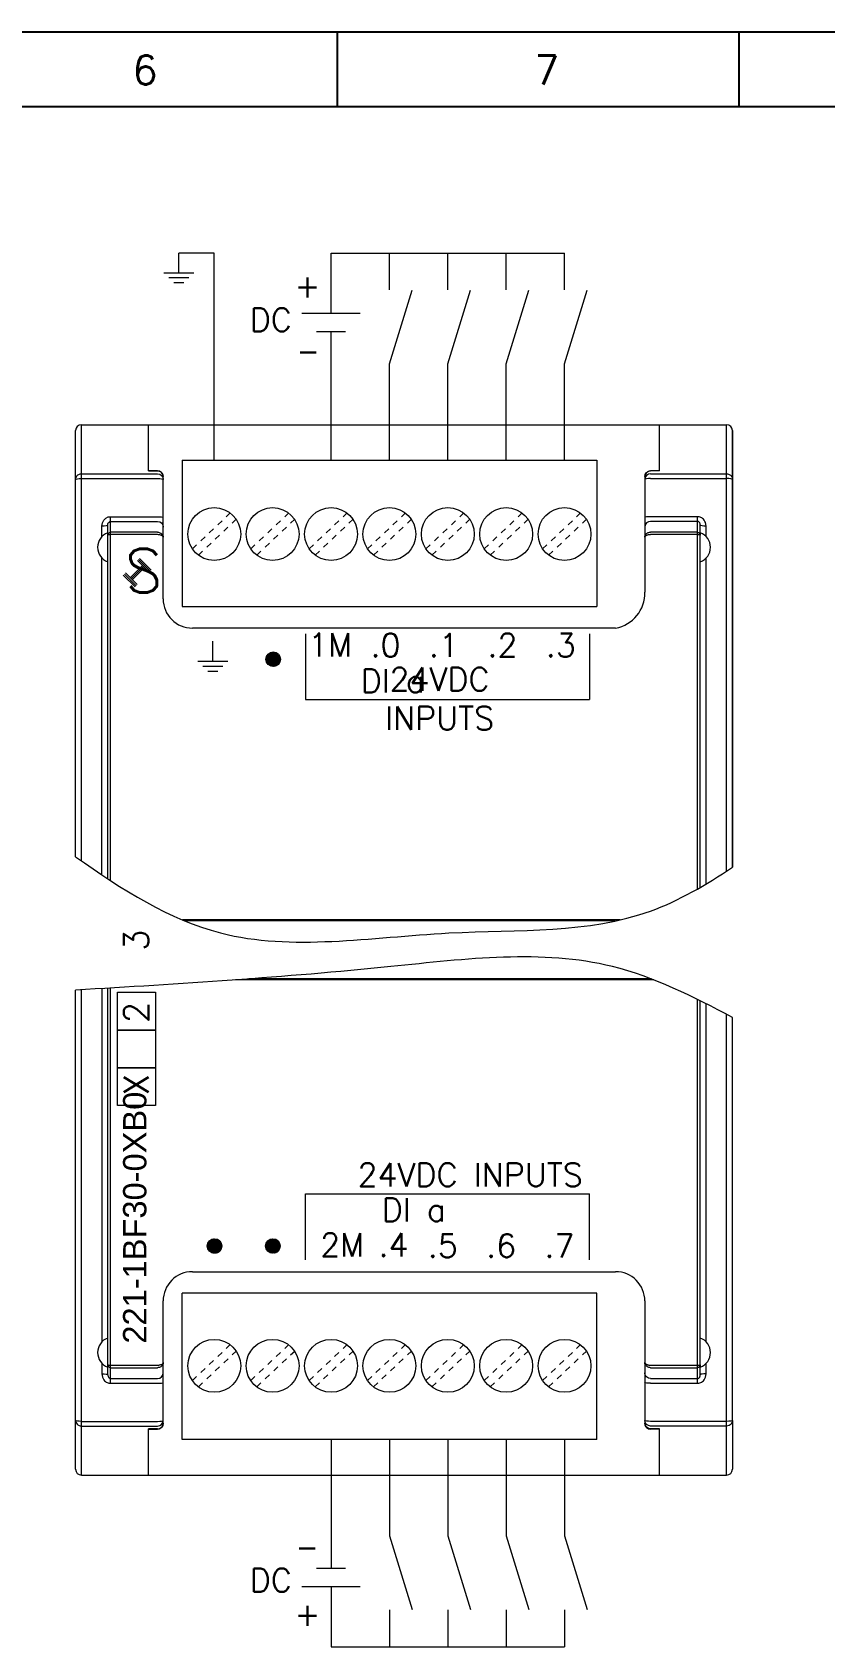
# Model space of a CAD drawing. Header units: millimetres. Extents: x -945625 to 316, y 6 to 533140.
# Drawn here: x -944778 to -944723.7, y 532758.5 to 532869.1 of the extents above; entities that cross this region are included whole.
import ezdxf

# ---------------------------------------------------------------- set-up
doc = ezdxf.new("R2010")
doc.units = ezdxf.units.MM
doc.header["$LTSCALE"] = 4
doc.linetypes.add('DASHED', pattern=[0.75, 0.5, -0.25])
doc.linetypes.add('DOT', pattern=[0.2, 0.1, -0.1])
doc.layers.add('Wiring', color=7, linetype='Continuous')
doc.styles.get("Standard").update_dxf_attribs({"font": 'simplex.shx', "height": 2, "bigfont": '@extfont2.shx'})

# ---------------------------------------------------------------- blocks, each defined once
blk = doc.blocks.new('KHUNG')
for p, q in [((297, 0), (0, 0)), ((165.19, 0), (165.19, -5.12)), ((192.72, 0), (192.72, -5.12)), ((297, -5.12), (0, -5.12))]:
    blk.add_line(p, q)
at = {"char_height": 2, "attachment_point": 1}
for s, insert in [('6', (151.17, -1.59)), ('7', (178.7, -1.59))]:
    blk.add_mtext_dynamic_manual_height_columns(s, width=5.6768, gutter_width=10, heights=[0], dxfattribs=dict(at, insert=insert))

msp = doc.modelspace()

# ---------------------------------------------------------------- linework, layer by layer
at = {"color": 7, "linetype": 'Continuous', "lineweight": 0}
for p, q in [((-944775.01, 532812.6), (-944775.01, 532841.81)), ((-944774.61, 532842.21), (-944730.41, 532842.21)), ((-944774.61, 532812.32), (-944774.61, 532842.21)), ((-944770.01, 532839.05), (-944770.01, 532842.21)), ((-944735.01, 532839.05), (-944735.01, 532842.21)), ((-944730.41, 532811.62), (-944730.41, 532842.21)), ((-944730.01, 532811.88), (-944730.01, 532841.81)), ((-944730.01, 532841.81), (-944730.01, 532811.88)), ((-944767.72, 532839.78), (-944739.3, 532839.78)), ((-944767.72, 532839.78), (-944767.72, 532829.75)), ((-944739.3, 532839.78), (-944739.3, 532829.75)), ((-944774.61, 532838.85), (-944769.41, 532838.85)), ((-944774.61, 532838.53), (-944769.41, 532838.53)), ((-944770.01, 532839.06), (-944769.41, 532839.06)), ((-944769.41, 532839.05), (-944770.01, 532839.05)), ((-944769.26, 532839.03), (-944769.41, 532839.06)), ((-944769.04, 532838.61), (-944769.01, 532838.46)), ((-944769.01, 532830.27), (-944769.01, 532838.66)), ((-944736.01, 532838.66), (-944736.01, 532830.74)), ((-944735.98, 532838.61), (-944736.01, 532838.46)), ((-944735.83, 532838.98), (-944735.92, 532838.9)), ((-944735.72, 532839.03), (-944735.83, 532838.98)), ((-944735.76, 532839.03), (-944735.61, 532839.06)), ((-944735.61, 532839.05), (-944735.72, 532839.03)), ((-944735.01, 532839.06), (-944735.61, 532839.06)), ((-944735.01, 532839.05), (-944735.61, 532839.05)), ((-944735.61, 532838.85), (-944730.41, 532838.85)), ((-944735.61, 532838.53), (-944730.41, 532838.53)), ((-944773.21, 532834.54), (-944773.21, 532835.27)), ((-944772.81, 532811.09), (-944772.81, 532835.33)), ((-944772.61, 532835.91), (-944769.41, 532835.91)), ((-944772.61, 532810.96), (-944772.61, 532835.91)), ((-944772.61, 532835.59), (-944769.41, 532835.59)), ((-944769.01, 532834.5), (-944769.01, 532835.2)), ((-944732.41, 532835.91), (-944735.61, 532835.91)), ((-944732.41, 532835.59), (-944735.61, 532835.59)), ((-944732.41, 532810.39), (-944732.41, 532835.91)), ((-944732.21, 532810.51), (-944732.21, 532835.33)), ((-944731.81, 532834.54), (-944731.81, 532835.27)), ((-944769.41, 532834.85), (-944772.61, 532834.85)), ((-944769.41, 532834.68), (-944772.61, 532834.68)), ((-944732.41, 532834.85), (-944735.61, 532834.85)), ((-944732.41, 532834.68), (-944735.61, 532834.68)), ((-944773.21, 532811.36), (-944773.21, 532833.09)), ((-944731.81, 532810.74), (-944731.81, 532833.09)), ((-944767.72, 532829.75), (-944739.3, 532829.75)), ((-944738.01, 532828.27), (-944767.01, 532828.27)), ((-944765.6, 532826.01), (-944765.6, 532827.38)), ((-944761.97, 532826.14), (-944761.47, 532826.63)), ((-944761.96, 532826.1), (-944761.43, 532826.63)), ((-944761.96, 532826.2), (-944761.53, 532826.62)), ((-944761.95, 532826.06), (-944761.39, 532826.62)), ((-944761.95, 532826.02), (-944761.36, 532826.61)), ((-944761.94, 532826.26), (-944761.59, 532826.61)), ((-944761.94, 532825.99), (-944761.32, 532826.61)), ((-944761.93, 532826.32), (-944761.65, 532826.6)), ((-944761.93, 532825.95), (-944761.28, 532826.6)), ((-944761.91, 532825.92), (-944761.25, 532826.58)), ((-944761.89, 532825.89), (-944761.22, 532826.56)), ((-944761.88, 532825.86), (-944761.19, 532826.54)), ((-944761.86, 532826.44), (-944761.77, 532826.52)), ((-944761.86, 532825.83), (-944761.17, 532826.52)), ((-944761.84, 532825.81), (-944761.14, 532826.51)), ((-944761.82, 532825.78), (-944761.11, 532826.49)), ((-944761.79, 532825.76), (-944761.09, 532826.46)), ((-944761.76, 532825.74), (-944761.08, 532826.43)), ((-944761.73, 532825.72), (-944761.06, 532826.4)), ((-944761.71, 532825.71), (-944761.04, 532826.38)), ((-944761.68, 532825.69), (-944761.02, 532826.35)), ((-944761.65, 532825.67), (-944761, 532826.32)), ((-944761.61, 532825.66), (-944761, 532826.28)), ((-944761.57, 532825.66), (-944760.99, 532826.24)), ((-944761.53, 532825.65), (-944760.98, 532826.2)), ((-944761.49, 532825.64), (-944760.97, 532826.16)), ((-944761.45, 532825.64), (-944760.97, 532826.12)), ((-944761.39, 532825.65), (-944760.98, 532826.06)), ((-944766.63, 532826.01), (-944764.58, 532826.01)), ((-944766.29, 532825.67), (-944764.92, 532825.67)), ((-944765.94, 532825.33), (-944765.26, 532825.33)), ((-944761.33, 532825.66), (-944761, 532826)), ((-944761.27, 532825.68), (-944761.01, 532825.94)), ((-944761.13, 532825.77), (-944761.1, 532825.8)), ((-944737.71, 532808.27), (-944767.69, 532808.27)), ((-944738.02, 532808.2), (-944767.53, 532808.2)), ((-944735.4, 532804.16), (-944764.06, 532804.16)), ((-944735.57, 532804.23), (-944763.14, 532804.23)), ((-944775.01, 532770.62), (-944775.01, 532803.46)), ((-944774.61, 532770.22), (-944774.61, 532803.48)), ((-944773.21, 532803.57), (-944773.21, 532779.34)), ((-944772.81, 532777.1), (-944772.81, 532803.59)), ((-944772.61, 532776.52), (-944772.61, 532803.6)), ((-944732.41, 532776.52), (-944732.41, 532802.83)), ((-944732.21, 532777.1), (-944732.21, 532802.73)), ((-944731.81, 532779.34), (-944731.81, 532802.53)), ((-944730.41, 532770.22), (-944730.41, 532801.8)), ((-944765.99, 532785.91), (-944765.48, 532786.41)), ((-944765.98, 532785.87), (-944765.44, 532786.41)), ((-944765.98, 532785.89), (-944765.46, 532786.41)), ((-944765.98, 532785.93), (-944765.51, 532786.41)), ((-944765.98, 532785.96), (-944765.53, 532786.41)), ((-944765.97, 532785.81), (-944765.38, 532786.4)), ((-944765.97, 532785.83), (-944765.4, 532786.4)), ((-944765.97, 532785.85), (-944765.42, 532786.4)), ((-944765.97, 532785.99), (-944765.56, 532786.4)), ((-944765.97, 532786.02), (-944765.59, 532786.39)), ((-944765.96, 532785.77), (-944765.34, 532786.39)), ((-944765.96, 532785.79), (-944765.36, 532786.39)), ((-944765.96, 532786.05), (-944765.62, 532786.39)), ((-944765.95, 532785.73), (-944765.31, 532786.38)), ((-944765.95, 532785.75), (-944765.33, 532786.38)), ((-944765.95, 532786.08), (-944765.65, 532786.38)), ((-944765.95, 532786.11), (-944765.68, 532786.37)), ((-944765.94, 532785.72), (-944765.29, 532786.37)), ((-944765.94, 532785.7), (-944765.28, 532786.36)), ((-944765.93, 532785.69), (-944765.26, 532786.35)), ((-944765.92, 532785.68), (-944765.25, 532786.35)), ((-944765.91, 532785.66), (-944765.23, 532786.34)), ((-944765.9, 532785.65), (-944765.22, 532786.33)), ((-944765.9, 532786.18), (-944765.75, 532786.33)), ((-944765.89, 532785.63), (-944765.21, 532786.32)), ((-944765.88, 532785.62), (-944765.19, 532786.31)), ((-944765.87, 532785.61), (-944765.18, 532786.3)), ((-944765.86, 532785.59), (-944765.16, 532786.29)), ((-944765.85, 532785.58), (-944765.15, 532786.28)), ((-944765.85, 532786.25), (-944765.82, 532786.28)), ((-944765.84, 532785.57), (-944765.14, 532786.27)), ((-944765.83, 532785.55), (-944765.13, 532786.26)), ((-944765.82, 532785.55), (-944765.12, 532786.24)), ((-944765.8, 532785.54), (-944765.11, 532786.23)), ((-944765.79, 532785.53), (-944765.1, 532786.22)), ((-944765.77, 532785.52), (-944765.09, 532786.2)), ((-944761.98, 532785.9), (-944761.47, 532786.41)), ((-944761.98, 532785.95), (-944761.52, 532786.41)), ((-944761.98, 532785.86), (-944761.43, 532786.4)), ((-944761.97, 532785.82), (-944761.39, 532786.4)), ((-944761.97, 532786), (-944761.58, 532786.4)), ((-944761.96, 532785.78), (-944761.35, 532786.39)), ((-944761.96, 532786.06), (-944761.63, 532786.39)), ((-944761.95, 532785.74), (-944761.31, 532786.38)), ((-944761.94, 532785.71), (-944761.28, 532786.37)), ((-944761.93, 532786.14), (-944761.71, 532786.36)), ((-944761.92, 532785.68), (-944761.25, 532786.35)), ((-944761.9, 532785.65), (-944761.23, 532786.33)), ((-944761.88, 532785.63), (-944761.2, 532786.31)), ((-944761.86, 532785.6), (-944761.17, 532786.29)), ((-944761.85, 532785.57), (-944761.14, 532786.27)), ((-944761.82, 532785.55), (-944761.12, 532786.25)), ((-944761.79, 532785.53), (-944761.1, 532786.22)), ((-944761.77, 532785.51), (-944761.08, 532786.19)), ((-944765.76, 532785.51), (-944765.08, 532786.19)), ((-944765.75, 532785.5), (-944765.07, 532786.17)), ((-944765.73, 532785.49), (-944765.06, 532786.16)), ((-944765.72, 532785.48), (-944765.05, 532786.15)), ((-944765.7, 532785.47), (-944765.04, 532786.13)), ((-944765.69, 532785.46), (-944765.03, 532786.12)), ((-944765.68, 532785.45), (-944765.02, 532786.1)), ((-944765.66, 532785.45), (-944765.02, 532786.09)), ((-944765.64, 532785.45), (-944765.02, 532786.07)), ((-944765.62, 532785.44), (-944765.01, 532786.05)), ((-944765.6, 532785.44), (-944765.01, 532786.03)), ((-944765.58, 532785.43), (-944765.01, 532786.01)), ((-944765.56, 532785.43), (-944765, 532785.99)), ((-944765.54, 532785.43), (-944765, 532785.97)), ((-944765.52, 532785.42), (-944764.99, 532785.95)), ((-944765.5, 532785.42), (-944764.99, 532785.93)), ((-944765.48, 532785.42), (-944764.99, 532785.91)), ((-944765.45, 532785.42), (-944764.99, 532785.88)), ((-944765.42, 532785.43), (-944765, 532785.85)), ((-944765.39, 532785.43), (-944765.01, 532785.82)), ((-944765.36, 532785.44), (-944765.01, 532785.79)), ((-944765.34, 532785.45), (-944765.02, 532785.76)), ((-944765.31, 532785.45), (-944765.02, 532785.73)), ((-944765.25, 532785.48), (-944765.05, 532785.68)), ((-944765.18, 532785.53), (-944765.1, 532785.61)), ((-944761.74, 532785.49), (-944761.06, 532786.17)), ((-944761.71, 532785.47), (-944761.05, 532786.14)), ((-944761.68, 532785.46), (-944761.03, 532786.11)), ((-944761.64, 532785.45), (-944761.02, 532786.07)), ((-944761.61, 532785.44), (-944761.01, 532786.03)), ((-944761.57, 532785.43), (-944761, 532786)), ((-944761.53, 532785.42), (-944761, 532785.96)), ((-944761.49, 532785.42), (-944760.99, 532785.92)), ((-944761.43, 532785.43), (-944761, 532785.86)), ((-944761.38, 532785.44), (-944761.01, 532785.8)), ((-944761.32, 532785.45), (-944761.02, 532785.75)), ((-944761.21, 532785.51), (-944761.08, 532785.64)), ((-944767.01, 532784.16), (-944738.01, 532784.16)), ((-944769.01, 532773.77), (-944769.01, 532782.16)), ((-944769.01, 532777.93), (-944769.01, 532782.16)), ((-944739.3, 532782.68), (-944767.72, 532782.68)), ((-944767.72, 532772.65), (-944767.72, 532782.68)), ((-944739.3, 532772.65), (-944739.3, 532782.68)), ((-944736.01, 532782.16), (-944736.01, 532773.77)), ((-944773.21, 532777.9), (-944773.21, 532777.16)), ((-944772.61, 532777.76), (-944769.41, 532777.76)), ((-944772.61, 532777.58), (-944769.41, 532777.58)), ((-944735.61, 532777.76), (-944732.41, 532777.76)), ((-944735.61, 532777.58), (-944732.41, 532777.58)), ((-944731.81, 532777.16), (-944731.81, 532777.9)), ((-944772.61, 532776.84), (-944769.41, 532776.84)), ((-944772.61, 532776.52), (-944769.41, 532776.52)), ((-944735.61, 532776.84), (-944732.41, 532776.84)), ((-944735.61, 532776.52), (-944732.41, 532776.52)), ((-944774.61, 532773.9), (-944769.41, 532773.9)), ((-944774.61, 532773.58), (-944769.41, 532773.58)), ((-944770.01, 532770.22), (-944770.01, 532773.38)), ((-944769.41, 532773.38), (-944770.01, 532773.38)), ((-944770.01, 532773.37), (-944769.41, 532773.37)), ((-944769.41, 532773.38), (-944769.29, 532773.4)), ((-944769.26, 532773.4), (-944769.41, 532773.37)), ((-944769.29, 532773.4), (-944769.18, 532773.45)), ((-944769.18, 532773.45), (-944769.09, 532773.53)), ((-944769.04, 532773.82), (-944769.01, 532773.97)), ((-944735.98, 532773.82), (-944736.01, 532773.97)), ((-944735.76, 532773.4), (-944735.61, 532773.37)), ((-944730.41, 532773.9), (-944735.61, 532773.9)), ((-944730.41, 532773.58), (-944735.61, 532773.58)), ((-944735.01, 532773.38), (-944735.61, 532773.38)), ((-944735.01, 532773.37), (-944735.61, 532773.37)), ((-944735.01, 532770.22), (-944735.01, 532773.38)), ((-944730.01, 532773.97), (-944730.01, 532770.62)), ((-944739.3, 532772.65), (-944767.72, 532772.65)), ((-944774.61, 532770.22), (-944730.41, 532770.22))]:
    msp.add_line(p, q, dxfattribs=at)
at = {"linetype": 'DOT', "lineweight": 0}
for p, q in [((-944767.01, 532833.71), (-944764.41, 532836.17)), ((-944763.01, 532833.71), (-944760.41, 532836.17)), ((-944759.01, 532833.71), (-944756.41, 532836.17)), ((-944755.01, 532833.71), (-944752.41, 532836.17)), ((-944751.01, 532833.71), (-944748.41, 532836.17)), ((-944747.01, 532833.71), (-944744.41, 532836.17)), ((-944743.01, 532833.71), (-944740.41, 532836.17)), ((-944766.6, 532833.27), (-944764, 532835.74)), ((-944762.6, 532833.27), (-944760, 532835.74)), ((-944758.6, 532833.27), (-944756, 532835.74)), ((-944754.6, 532833.27), (-944752, 532835.74)), ((-944750.6, 532833.27), (-944748, 532835.74)), ((-944746.6, 532833.27), (-944744, 532835.74)), ((-944742.6, 532833.27), (-944740, 532835.74)), ((-944767.01, 532776.7), (-944764.41, 532779.16)), ((-944766.6, 532776.26), (-944764, 532778.72)), ((-944763.01, 532776.7), (-944760.41, 532779.16)), ((-944762.6, 532776.26), (-944760, 532778.72)), ((-944759.01, 532776.7), (-944756.41, 532779.16)), ((-944758.6, 532776.26), (-944756, 532778.72)), ((-944755.01, 532776.7), (-944752.41, 532779.16)), ((-944754.6, 532776.26), (-944752, 532778.72)), ((-944751.01, 532776.7), (-944748.41, 532779.16)), ((-944750.6, 532776.26), (-944748, 532778.72)), ((-944747.01, 532776.7), (-944744.41, 532779.16)), ((-944746.6, 532776.26), (-944744, 532778.72)), ((-944743.01, 532776.7), (-944740.41, 532779.16)), ((-944742.6, 532776.26), (-944740, 532778.72))]:
    msp.add_line(p, q, dxfattribs=at)
at = {"lineweight": 0}
for p, q in [((-944770.78, 532832.9), (-944769.98, 532832.11)), ((-944770.71, 532832.97), (-944769.91, 532832.18)), ((-944770.64, 532833.04), (-944769.84, 532832.25)), ((-944771.74, 532831.9), (-944770.94, 532831.11)), ((-944771.67, 532831.97), (-944770.87, 532831.18)), ((-944771.6, 532832.05), (-944770.8, 532831.25)), ((-944770.43, 532832.56), (-944771.27, 532831.72)), ((-944770.36, 532832.49), (-944771.2, 532831.65)), ((-944770.29, 532832.42), (-944771.13, 532831.58)), ((-944759.27, 532827.88), (-944759.27, 532823.37)), ((-944739.79, 532827.88), (-944739.79, 532823.37)), ((-944759.27, 532823.37), (-944739.79, 532823.37)), ((-944730.01, 532773.97), (-944730.01, 532801.58)), ((-944759.27, 532789.5), (-944739.79, 532789.5)), ((-944759.27, 532784.98), (-944759.27, 532789.5)), ((-944739.79, 532784.98), (-944739.79, 532789.5))]:
    msp.add_line(p, q, dxfattribs=at)
at = {"color": 7, "linetype": 'Continuous', "lineweight": 0}
for points in [[(-944775.01, 532838.46), (-944775, 532838.52), (-944774.99, 532838.58), (-944774.96, 532838.65), (-944774.92, 532838.71), (-944774.86, 532838.77), (-944774.78, 532838.81), (-944774.7, 532838.84), (-944774.61, 532838.85)], [(-944775.01, 532838.46), (-944774.98, 532838.49), (-944774.89, 532838.51), (-944774.76, 532838.53), (-944774.61, 532838.53)], [(-944769.41, 532839.05), (-944769.29, 532839.03), (-944769.18, 532838.98), (-944769.09, 532838.9), (-944769.03, 532838.78), (-944769.01, 532838.66)], [(-944769.41, 532838.85), (-944769.25, 532838.82), (-944769.12, 532838.74), (-944769.04, 532838.61)], [(-944769.41, 532838.53), (-944769.25, 532838.53), (-944769.12, 532838.51), (-944769.04, 532838.49), (-944769.01, 532838.46)], [(-944769.01, 532838.66), (-944769.04, 532838.81), (-944769.12, 532838.94), (-944769.26, 532839.03)], [(-944736.01, 532838.66), (-944735.98, 532838.81), (-944735.89, 532838.94), (-944735.76, 532839.03)], [(-944735.92, 532838.9), (-944735.99, 532838.78), (-944736.01, 532838.66)], [(-944735.61, 532838.53), (-944735.76, 532838.53), (-944735.89, 532838.51), (-944735.98, 532838.49), (-944736.01, 532838.46)], [(-944735.61, 532838.85), (-944735.76, 532838.82), (-944735.89, 532838.74), (-944735.98, 532838.61)], [(-944730.41, 532838.85), (-944730.35, 532838.85), (-944730.28, 532838.83), (-944730.22, 532838.8), (-944730.15, 532838.76), (-944730.09, 532838.7), (-944730.05, 532838.63), (-944730.02, 532838.55), (-944730.01, 532838.46)], [(-944730.01, 532838.46), (-944730.04, 532838.49), (-944730.12, 532838.51), (-944730.25, 532838.53), (-944730.41, 532838.53)], [(-944773.21, 532835.27), (-944773.17, 532835.48), (-944773.08, 532835.66), (-944772.95, 532835.8), (-944772.78, 532835.89), (-944772.61, 532835.91)], [(-944772.81, 532835.33), (-944772.84, 532835.31), (-944772.92, 532835.29), (-944773.05, 532835.27), (-944773.21, 532835.27)], [(-944772.81, 532835.33), (-944772.8, 532835.41), (-944772.77, 532835.49), (-944772.72, 532835.54), (-944772.67, 532835.58), (-944772.61, 532835.59)], [(-944769.41, 532835.91), (-944769.25, 532835.91), (-944769.12, 532835.9), (-944769.04, 532835.88), (-944769.01, 532835.85)], [(-944769.41, 532835.59), (-944769.25, 532835.56), (-944769.12, 532835.48), (-944769.04, 532835.35), (-944769.01, 532835.2)], [(-944735.61, 532835.91), (-944735.76, 532835.91), (-944735.89, 532835.9), (-944735.98, 532835.88), (-944736.01, 532835.85)], [(-944735.61, 532835.59), (-944735.76, 532835.56), (-944735.89, 532835.48), (-944735.98, 532835.35), (-944736.01, 532835.2)], [(-944731.81, 532835.27), (-944731.82, 532835.39), (-944731.85, 532835.5), (-944731.89, 532835.59), (-944731.94, 532835.67), (-944731.99, 532835.74), (-944732.05, 532835.79), (-944732.11, 532835.83), (-944732.17, 532835.86), (-944732.22, 532835.88), (-944732.28, 532835.9), (-944732.34, 532835.91), (-944732.41, 532835.91)], [(-944732.21, 532835.33), (-944732.21, 532835.38), (-944732.22, 532835.42), (-944732.23, 532835.46), (-944732.25, 532835.49), (-944732.27, 532835.52), (-944732.29, 532835.54), (-944732.31, 532835.56), (-944732.33, 532835.57), (-944732.35, 532835.58), (-944732.37, 532835.58), (-944732.39, 532835.59), (-944732.41, 532835.59)], [(-944731.81, 532835.27), (-944731.96, 532835.27), (-944732.09, 532835.29), (-944732.18, 532835.31), (-944732.21, 532835.33)], [(-944772.81, 532834.65), (-944772.79, 532834.73), (-944772.75, 532834.79), (-944772.68, 532834.83), (-944772.61, 532834.85)], [(-944772.61, 532834.68), (-944772.68, 532834.67), (-944772.75, 532834.67), (-944772.79, 532834.66), (-944772.81, 532834.65)], [(-944769.41, 532834.85), (-944769.34, 532834.84), (-944769.28, 532834.83), (-944769.24, 532834.81), (-944769.19, 532834.79), (-944769.15, 532834.77), (-944769.12, 532834.74), (-944769.09, 532834.72), (-944769.07, 532834.68), (-944769.05, 532834.65), (-944769.03, 532834.61), (-944769.02, 532834.58), (-944769.01, 532834.54), (-944769.01, 532834.5)], [(-944769.01, 532834.5), (-944769.01, 532834.52), (-944769.02, 532834.54), (-944769.03, 532834.56), (-944769.05, 532834.57), (-944769.07, 532834.59), (-944769.09, 532834.61), (-944769.12, 532834.62), (-944769.15, 532834.64), (-944769.19, 532834.65), (-944769.24, 532834.66), (-944769.28, 532834.67), (-944769.34, 532834.67), (-944769.41, 532834.68)], [(-944736.01, 532834.5), (-944736, 532834.54), (-944736, 532834.58), (-944735.98, 532834.62), (-944735.96, 532834.65), (-944735.94, 532834.69), (-944735.92, 532834.72), (-944735.89, 532834.75), (-944735.85, 532834.77), (-944735.82, 532834.8), (-944735.78, 532834.82), (-944735.74, 532834.83), (-944735.69, 532834.84), (-944735.65, 532834.85), (-944735.61, 532834.85)], [(-944735.61, 532834.68), (-944735.65, 532834.67), (-944735.69, 532834.67), (-944735.74, 532834.67), (-944735.78, 532834.66), (-944735.82, 532834.65), (-944735.85, 532834.64), (-944735.89, 532834.63), (-944735.92, 532834.61), (-944735.94, 532834.59), (-944735.96, 532834.58), (-944735.98, 532834.56), (-944736, 532834.54), (-944736, 532834.52), (-944736.01, 532834.5)], [(-944732.41, 532834.85), (-944732.33, 532834.83), (-944732.27, 532834.79), (-944732.22, 532834.73), (-944732.21, 532834.65)], [(-944732.21, 532834.65), (-944732.22, 532834.66), (-944732.27, 532834.67), (-944732.33, 532834.67), (-944732.41, 532834.68)], [(-944772.61, 532777.58), (-944772.68, 532777.6), (-944772.75, 532777.64), (-944772.79, 532777.7), (-944772.81, 532777.78)], [(-944772.81, 532777.78), (-944772.79, 532777.77), (-944772.75, 532777.76), (-944772.68, 532777.76), (-944772.61, 532777.76)], [(-944769.01, 532777.93), (-944769.01, 532777.89), (-944769.02, 532777.84), (-944769.04, 532777.8), (-944769.06, 532777.77), (-944769.08, 532777.73), (-944769.11, 532777.7), (-944769.15, 532777.67), (-944769.18, 532777.64), (-944769.22, 532777.62), (-944769.27, 532777.6), (-944769.31, 532777.59), (-944769.36, 532777.59), (-944769.41, 532777.58)], [(-944769.41, 532777.76), (-944769.36, 532777.76), (-944769.31, 532777.76), (-944769.27, 532777.77), (-944769.22, 532777.78), (-944769.18, 532777.79), (-944769.15, 532777.8), (-944769.11, 532777.81), (-944769.08, 532777.83), (-944769.06, 532777.85), (-944769.04, 532777.87), (-944769.02, 532777.89), (-944769.01, 532777.91), (-944769.01, 532777.93)], [(-944736.01, 532777.93), (-944736, 532777.91), (-944736, 532777.89), (-944735.98, 532777.87), (-944735.97, 532777.86), (-944735.95, 532777.84), (-944735.92, 532777.82), (-944735.89, 532777.81), (-944735.86, 532777.8), (-944735.82, 532777.78), (-944735.78, 532777.77), (-944735.73, 532777.76), (-944735.67, 532777.76), (-944735.61, 532777.76)], [(-944735.61, 532777.58), (-944735.67, 532777.59), (-944735.73, 532777.6), (-944735.78, 532777.62), (-944735.82, 532777.64), (-944735.86, 532777.66), (-944735.89, 532777.69), (-944735.92, 532777.72), (-944735.95, 532777.75), (-944735.97, 532777.78), (-944735.98, 532777.82), (-944736, 532777.85), (-944736, 532777.89), (-944736.01, 532777.93)], [(-944732.21, 532777.78), (-944732.22, 532777.7), (-944732.27, 532777.64), (-944732.33, 532777.6), (-944732.41, 532777.58)], [(-944732.41, 532777.76), (-944732.33, 532777.76), (-944732.27, 532777.76), (-944732.22, 532777.77), (-944732.21, 532777.78)], [(-944773.21, 532777.16), (-944773.2, 532777.04), (-944773.17, 532776.93), (-944773.13, 532776.84), (-944773.08, 532776.76), (-944773.02, 532776.69), (-944772.96, 532776.64), (-944772.91, 532776.6), (-944772.85, 532776.57), (-944772.79, 532776.55), (-944772.73, 532776.53), (-944772.67, 532776.52), (-944772.61, 532776.52)], [(-944773.21, 532777.16), (-944773.05, 532777.16), (-944772.92, 532777.14), (-944772.84, 532777.13), (-944772.81, 532777.1)], [(-944772.81, 532777.1), (-944772.8, 532777.05), (-944772.79, 532777.01), (-944772.78, 532776.97), (-944772.76, 532776.94), (-944772.74, 532776.91), (-944772.73, 532776.89), (-944772.71, 532776.88), (-944772.69, 532776.86), (-944772.67, 532776.85), (-944772.65, 532776.85), (-944772.63, 532776.84), (-944772.61, 532776.84)], [(-944769.41, 532776.84), (-944769.25, 532776.87), (-944769.12, 532776.95), (-944769.04, 532777.08), (-944769.01, 532777.23)], [(-944769.41, 532776.52), (-944769.25, 532776.52), (-944769.12, 532776.53), (-944769.04, 532776.55), (-944769.01, 532776.58)], [(-944735.61, 532776.84), (-944735.76, 532776.87), (-944735.89, 532776.95), (-944735.98, 532777.08), (-944736.01, 532777.23)], [(-944735.61, 532776.52), (-944735.76, 532776.52), (-944735.89, 532776.53), (-944735.98, 532776.55), (-944736.01, 532776.58)], [(-944732.41, 532776.52), (-944732.35, 532776.52), (-944732.3, 532776.53), (-944732.24, 532776.54), (-944732.18, 532776.56), (-944732.12, 532776.6), (-944732.06, 532776.64), (-944732, 532776.69), (-944731.94, 532776.76), (-944731.89, 532776.84), (-944731.85, 532776.93), (-944731.82, 532777.04), (-944731.81, 532777.16)], [(-944732.41, 532776.84), (-944732.39, 532776.84), (-944732.37, 532776.85), (-944732.35, 532776.85), (-944732.33, 532776.86), (-944732.31, 532776.87), (-944732.29, 532776.89), (-944732.27, 532776.91), (-944732.25, 532776.94), (-944732.23, 532776.97), (-944732.22, 532777.01), (-944732.21, 532777.05), (-944732.21, 532777.1)], [(-944731.81, 532777.16), (-944731.96, 532777.16), (-944732.09, 532777.14), (-944732.18, 532777.13), (-944732.21, 532777.1)], [(-944775.01, 532773.97), (-944775, 532773.9), (-944774.98, 532773.84), (-944774.95, 532773.77), (-944774.91, 532773.71), (-944774.85, 532773.66), (-944774.77, 532773.62), (-944774.69, 532773.59), (-944774.61, 532773.58)], [(-944774.61, 532773.9), (-944774.76, 532773.91), (-944774.89, 532773.92), (-944774.98, 532773.94), (-944775.01, 532773.97)], [(-944769.41, 532773.9), (-944769.25, 532773.91), (-944769.12, 532773.92), (-944769.04, 532773.94), (-944769.01, 532773.97)], [(-944769.41, 532773.58), (-944769.25, 532773.61), (-944769.12, 532773.69), (-944769.04, 532773.82)], [(-944769.01, 532773.77), (-944769.04, 532773.62), (-944769.12, 532773.49), (-944769.26, 532773.4)], [(-944769.09, 532773.53), (-944769.03, 532773.65), (-944769.01, 532773.77)], [(-944735.61, 532773.9), (-944735.76, 532773.91), (-944735.89, 532773.92), (-944735.98, 532773.94), (-944736.01, 532773.97)], [(-944736.01, 532773.77), (-944735.98, 532773.62), (-944735.89, 532773.49), (-944735.76, 532773.4)], [(-944735.61, 532773.38), (-944735.72, 532773.4), (-944735.83, 532773.45), (-944735.92, 532773.53), (-944735.99, 532773.65), (-944736.01, 532773.77)], [(-944735.61, 532773.58), (-944735.76, 532773.61), (-944735.89, 532773.69), (-944735.98, 532773.82)], [(-944730.01, 532773.97), (-944730.04, 532773.94), (-944730.12, 532773.92), (-944730.25, 532773.91), (-944730.41, 532773.9)], [(-944730.01, 532773.97), (-944730.01, 532773.91), (-944730.03, 532773.85), (-944730.06, 532773.78), (-944730.1, 532773.72), (-944730.16, 532773.66), (-944730.23, 532773.62), (-944730.32, 532773.59), (-944730.41, 532773.58)]]:
    msp.add_lwpolyline(points, dxfattribs=at)
at = {"lineweight": 0}
for points in [[(-944772.13, 532800.72), (-944772.13, 532803.31), (-944769.53, 532803.31), (-944769.53, 532800.72)], [(-944772.13, 532798.14), (-944772.13, 532800.72), (-944769.53, 532800.72), (-944769.53, 532798.14)], [(-944772.13, 532795.56), (-944772.13, 532798.14), (-944769.53, 532798.14), (-944769.53, 532795.56)]]:
    msp.add_lwpolyline(points, close=True, dxfattribs=at)
at = {"color": 7, "linetype": 'Continuous', "lineweight": 0}
for centre, radius in [((-944765.51, 532834.72), 1.81), ((-944761.51, 532834.72), 1.81), ((-944757.51, 532834.72), 1.81), ((-944753.51, 532834.72), 1.81), ((-944749.51, 532834.72), 1.81), ((-944745.51, 532834.72), 1.81), ((-944741.51, 532834.72), 1.81), ((-944761.47, 532826.14), 0.5), ((-944765.49, 532785.92), 0.5), ((-944761.49, 532785.92), 0.5), ((-944765.51, 532777.71), 1.81), ((-944761.51, 532777.71), 1.81), ((-944757.51, 532777.71), 1.81), ((-944753.51, 532777.71), 1.81), ((-944749.51, 532777.71), 1.81), ((-944745.51, 532777.71), 1.81), ((-944741.51, 532777.71), 1.81)]:
    msp.add_circle(centre, radius, dxfattribs=at)
for centre, radius, start, end in [((-944774.61, 532841.81), 0.4, 90, 180), ((-944730.41, 532841.81), 0.4, 0, 90), ((-944772.44, 532833.81), 1.06, 110.016, 249.984), ((-944732.57, 532833.81), 1.06, 290.016, 69.984), ((-944738.45, 532830.67), 2.44, 280.3652, 1.455), ((-944767.01, 532830.27), 2, 179.9973, 270), ((-944767.01, 532782.16), 2, 89.9973, 180), ((-944738.01, 532782.16), 2, 359.9973, 90), ((-944772.44, 532778.62), 1.06, 110.016, 249.984), ((-944732.57, 532778.62), 1.06, 290.016, 69.984), ((-944774.61, 532770.62), 0.4, 180, 270), ((-944730.41, 532770.62), 0.4, 270, 0)]:
    msp.add_arc(centre, radius, start, end, dxfattribs=at)
at = {"lineweight": 0}
for points, knots in [([(-944775.01, 532812.6), (-944771.82, 532810.34), (-944764.11, 532805.43), (-944750.03, 532807.95), (-944737.66, 532807.21), (-944731.82, 532810.68), (-944730.01, 532811.88)], [2.430912, 2.430912, 2.430912, 2.430912, 13.737873, 29.379929, 43.266304, 49.677247, 49.677247, 49.677247, 49.677247]), ([(-944730.01, 532801.58), (-944732.69, 532803.02), (-944739.96, 532806.66), (-944755.72, 532804.64), (-944767.88, 532803.88), (-944775.01, 532803.46)], [1.394152, 1.394152, 1.394152, 1.394152, 10.344554, 25.535872, 47.173728, 47.173728, 47.173728, 47.173728])]:
    msp.add_open_spline(points, degree=3, knots=knots, dxfattribs=at)
at = {"layer": 'Wiring', "lineweight": 15}
for p, q in [((-944765.51, 532853.97), (-944767.94, 532853.97)), ((-944765.51, 532839.78), (-944765.51, 532853.97)), ((-944757.51, 532853.97), (-944741.51, 532853.97)), ((-944757.51, 532849.85), (-944757.51, 532853.97)), ((-944753.51, 532851.45), (-944753.51, 532853.97)), ((-944749.51, 532851.45), (-944749.51, 532853.97)), ((-944745.51, 532851.45), (-944745.51, 532853.97)), ((-944741.51, 532851.45), (-944741.51, 532853.97)), ((-944753.51, 532846.38), (-944751.96, 532851.43)), ((-944749.51, 532846.38), (-944747.96, 532851.43)), ((-944745.51, 532846.38), (-944743.96, 532851.43)), ((-944741.51, 532846.38), (-944739.96, 532851.43)), ((-944759.51, 532849.85), (-944755.51, 532849.85)), ((-944758.51, 532848.59), (-944756.51, 532848.59)), ((-944757.51, 532839.78), (-944757.51, 532848.59)), ((-944753.51, 532839.78), (-944753.51, 532846.38)), ((-944749.51, 532839.78), (-944749.51, 532846.38)), ((-944745.51, 532839.78), (-944745.51, 532846.38)), ((-944741.51, 532839.78), (-944741.51, 532846.38)), ((-944757.51, 532772.65), (-944757.51, 532763.84)), ((-944753.51, 532772.65), (-944753.51, 532766.05)), ((-944749.51, 532772.65), (-944749.51, 532766.05)), ((-944745.51, 532772.65), (-944745.51, 532766.05)), ((-944741.51, 532772.65), (-944741.51, 532766.05)), ((-944753.51, 532766.05), (-944751.96, 532761)), ((-944749.51, 532766.05), (-944747.96, 532761)), ((-944745.51, 532766.05), (-944743.96, 532761)), ((-944741.51, 532766.05), (-944739.96, 532761)), ((-944758.51, 532763.84), (-944756.51, 532763.84)), ((-944759.51, 532762.58), (-944755.51, 532762.58)), ((-944757.51, 532762.58), (-944757.51, 532758.46)), ((-944753.51, 532760.98), (-944753.51, 532758.46)), ((-944749.51, 532760.98), (-944749.51, 532758.46)), ((-944745.51, 532760.98), (-944745.51, 532758.46)), ((-944741.51, 532760.98), (-944741.51, 532758.46)), ((-944757.51, 532758.46), (-944741.51, 532758.46))]:
    msp.add_line(p, q, dxfattribs=at)
at = {"layer": 'Wiring', "color": 7, "lineweight": 15}
for p, q in [((-944767.94, 532852.61), (-944767.94, 532853.97)), ((-944766.92, 532852.61), (-944768.96, 532852.61)), ((-944767.26, 532852.27), (-944768.62, 532852.27)), ((-944767.6, 532851.93), (-944768.28, 532851.93))]:
    msp.add_line(p, q, dxfattribs=at)

# ---------------------------------------------------------------- block references
at = {"linetype": 'DASHED', "ltscale": 0.5}
msp.add_blockref('KHUNG', (-944922.28, 532869.11), dxfattribs=at)

# ---------------------------------------------------------------- texts
at = {"lineweight": 0}
for s, insert, char_height, width, attachment_point in [('S', (-944771.64, 532833.71), 3, 4.2892, 1), ('1M', (-944757.57, 532827.93), 1.6, 5.3068, 2), ('.0', (-944753.77, 532827.9), 1.6, 5.3068, 2), ('.1', (-944749.77, 532827.9), 1.6, 5.3068, 2), ('.2', (-944745.77, 532827.9), 1.6, 5.3068, 2), ('.3', (-944741.77, 532827.9), 1.6, 5.3068, 2), ('DI a', (-944753.28, 532825.46), 1.6, 5.3068, 2), ('24VDC INPUTS', (-944750.07, 532821.3), 1.6, 12.9076, 8), ('24VDC INPUTS', (-944755.69, 532791.61), 1.6, 15.0248, 1), ('DI a', (-944754.03, 532789.21), 1.6, 4.3914, 1), ('2M', (-944758.25, 532786.8), 1.6, 3.5662, 1), ('.4', (-944754.25, 532786.8), 1.6, 3.5662, 1), ('.5', (-944749.86, 532786.74), 1.6, 5.3068, 2), ('.6', (-944745.86, 532786.74), 1.6, 5.3068, 2), ('.7', (-944741.86, 532786.74), 1.6, 5.3068, 2)]:
    msp.add_mtext(s, dxfattribs=dict(at, insert=insert, char_height=char_height, width=width, attachment_point=attachment_point))
at = {"lineweight": 0, "attachment_point": 1, "rotation": 90}
for s, insert, char_height, width in [('X   2   3', (-944771.71, 532796.25), 1.7, 12.5785), ('{\\fArial|b0|i0|c0|p32;221-1BF30-0XB0}', (-944771.76, 532779.23), 1.6, 24.8996)]:
    msp.add_mtext(s, dxfattribs=dict(at, insert=insert, char_height=char_height, width=width))
at = {"layer": 'Wiring', "lineweight": 15, "char_height": 1.6, "width": 8.5529}
for s, insert, attachment_point in [('+', (-944759.13, 532852.54), 2), ('DC', (-944761.63, 532850.21), 2), ('_', (-944759.08, 532848.92), 2), ('_', (-944759.14, 532765.18), 8), ('DC', (-944761.63, 532762.22), 8), ('+', (-944759.13, 532759.89), 8)]:
    msp.add_mtext(s, dxfattribs=dict(at, insert=insert, attachment_point=attachment_point))

doc.saveas('drawing.dxf')
